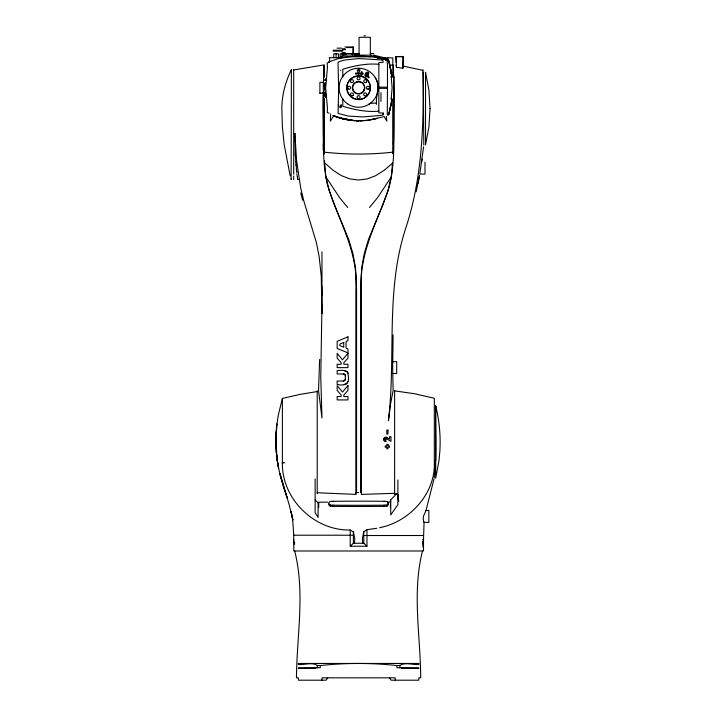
<?xml version="1.0" encoding="UTF-8"?>
<svg xmlns="http://www.w3.org/2000/svg" width="716" height="716" viewBox="0 0 716 716"><rect width="100%" height="100%" fill="white"/><g stroke="black" fill="none" stroke-linecap="round" stroke-linejoin="round"><path stroke-width="1.07" d="M323.292 92.337A43.882 1.146 90 0 0 323.211 108.751C323.847 134.125 321.618 159.919 327.498 184.844C337.997 219.606 358.931 252.354 355.852 290.123L355.834 494.416L317.215 492.742M387.463 87.155L387.463 63.661C385.763 61.639 389.28 58.3 388.466 61.746M422.905 70.311L403.251 66.105L402.902 68.271L396.458 67.268L396.109 56.483L396.136 57.987M422.905 69.917L422.905 71.054C424.033 124.217 422.404 178.239 405.426 229.174C385.387 291.224 396.038 356.971 388.421 420.713L390.56 403.913L393.129 390.48L392.663 367.603L393.102 334.855M423.281 72.137L423.791 145.026M321.958 251.862L321.994 313.51L321.251 276.072L319.157 256.605L316.257 242.071L304.049 201.805L300.747 188.245L296.621 160.894L294.876 133.632L293.694 133.534L294.876 133.632M370.351 55.15L370.333 37.286L359.083 37.286L359.065 55.15M422.601 539.676L423.496 539.676L423.505 550.989L293.855 550.989L293.703 535.21L353.391 535.21M317.26 667.786L317.251 665.388C311.8 661.978 304.569 665.012 298.456 664.564L298.205 663.455L418.994 663.455L418.735 664.564C412.622 665.012 405.39 661.978 399.94 665.388L396.924 665.567L396.915 667.733L418.923 668.118M399.931 667.786L399.94 665.388M291.376 70.66L291.385 69.756C285.344 81.991 281.737 95.523 281.862 109.226L282.381 126.625L284.18 144.56L290.195 175.921M355.834 494.308L355.843 492.599M402.902 68.271L403.189 56.698L396.172 56.698L396.333 59.401M315.058 668.288L315.058 667.822M402.911 66.445L403.251 56.483L396.136 56.546M353.212 46.961L353.149 53.512L353.212 46.961L344.924 46.961M358.6 492.599L356.559 492.635L356.568 290.177L355.53 267.981L352.907 253.491L348.638 239.269L334.363 204.839L329.306 190.939L325.825 176.825L324.697 162.854L333.173 170.372L341.648 175.742L350.124 178.964L358.6 180.038L367.075 178.964L375.551 175.742L384.027 170.372L392.511 163.275M321.958 305.526L320.768 377.583L321.985 418.01L318.539 390.641L319.649 359.468M293.721 541.511L293.712 542.2L293.694 539.676M321.985 293.417L321.949 295.717L321.735 285.899M392.493 162.854L391.366 176.825L387.893 190.93L382.845 204.812L368.579 239.207L364.292 253.464L361.661 267.981L360.622 290.177L360.631 492.518M423.586 146.861L419.8 174.033L424.991 174.086L424.991 162.174M383.069 62.596L382.944 60.43L379.614 59.768L358.6 58.56L345.067 59.965L339.975 61.263L337.988 62.426L338.65 87.746L338.113 113.388L348.262 116.099L362.985 116.923L381.923 115.339L383.123 114.873L383.069 112.904M423.505 539.676L423.478 542.2L422.583 542.2M340.726 105.028L340.628 107.803L339.151 106.648L338.238 104.545M341.246 107.239L341.335 104.679M276.224 431.381L276.197 451.384L277.244 460.71L275.839 441.038L276.958 423.908C273.36 449.084 278.569 474.466 287.259 498.076L279.884 473.58L289.085 504.377L292.88 520.004L291.09 511.466L292.674 519.583L293.748 535.21M298.393 668.109L315.425 668.288M393.433 73.193L393.433 71.895L393.433 76.093M324.966 84.363L325.055 83.083M325.61 85.58L324.572 85.58L324.652 84.363L325.61 84.363M321.896 680.2L322.057 677.819L395.134 677.819L395.295 680.2M398.221 494.389L397.89 497.942L398.785 501.307M323.399 82.823L323.453 82.34M393.111 151.72L392.887 153.806M291.242 178.624L291.126 179.465L291.385 69.855M345.398 379.185L344.154 381.01L337.164 381.064L337.164 384.438C345.282 386.389 350.043 383.463 348.164 375.095C348.683 369.143 340.78 370.288 337.164 370.584L337.164 373.958L344.253 374.047L345.309 375.095L345.309 379.945L343.483 381.064M365.733 76.523L365.876 76.612A1.826 1.826 0 0 0 366.332 76.8L366.485 76.827A1.396 1.396 0 0 0 366.932 76.827A1.459 1.459 0 0 0 367.72 76.397L368.248 75.225M317.215 391.554L299.798 394.444L282.381 398.427L282.381 462.563C281.513 498.631 314.181 530.833 350.222 530.01L350.222 546.227L353.409 543.247L363.782 543.247L366.968 546.227L366.968 529.679L376.75 528.292M325.216 80.541L325.395 79.172M368.212 74.795A1.53 1.53 0 0 0 368.051 74.392A1.262 1.262 0 0 0 367.577 73.918C364.686 72.083 370.87 74.831 368.319 72.414A1.844 1.844 0 0 0 367.738 72.173A1.504 1.504 0 0 0 367.048 72.182L366.878 72.235A1.584 1.584 0 0 0 366.377 72.522L365.921 73.059A5.316 5.316 0 0 0 365.214 74.643L365.124 75.323A1.522 1.522 0 0 0 365.232 75.869L365.303 76.021M421.697 162.174L422.109 159.104M396.109 62.444L396.109 58.873M389.012 113.79L390.981 105.163L388.797 114.39L391.956 98.942M390.999 105.529L391.956 98.96M276.958 423.836L278.273 415.235L282.381 398.427M422.512 550.989C411.906 592.58 420.489 635.611 420.713 677.819L418.896 677.819L418.77 680.2L391.106 680.2L389.459 677.819M364.372 89.178L364.238 90.082L364.695 87.674M325.699 83.083L324.616 83.083A60.332 59.294 0.9 0 0 324.357 86.797L325.404 86.878L324.42 86.878L324.652 86.457L324.697 90.243L324.572 85.58M393.12 361.705L396.7 361.643L396.7 373.555L393.12 373.492M417.956 183.645L419.558 175.357L416.157 191.888M391.348 98.235L391.142 99.112L392.126 87.746L391.142 76.388L391.348 77.265M366.968 529.679L363.719 531.881A46.934 5.719 90 0 0 363.397 533.357L362.448 538.307L362.681 543.247M434.021 478.915L426.029 510.41L423.335 516.46L423.272 519.816L424.06 522.501L423.505 539.676M383.078 113.047L383.105 114.112M348.021 381.601L346.696 383.749L344.199 384.438M358.6 73.462L360.076 69.882L357.114 69.882L358.546 73.345M391.366 176.825L377.484 197.768L369.528 207.488M434.227 477.939C436.805 456.155 435.122 429 435.623 405.9L435.704 405.945C439.373 420.722 440.752 436.026 439.875 451.223L439.015 460.46L435.704 478.172L435.623 405.9L435.704 461.015M327.731 677.819L326.093 680.2L298.429 680.2L298.295 677.819L296.478 677.819C296.719 635.611 305.329 592.562 294.661 550.989M371.344 55.982L374.289 56.331M333.772 115.527L330.336 121.147L330.676 113.898M354.51 543.247L354.742 538.459L353.785 533.527A46.075 5.612 -90 0 0 353.48 532.095L350.222 530.01M403.224 57.987L403.224 56.546M353.006 95.443L352.523 95.756M366.27 82.179L365.786 82.501M369.017 88.811L368.534 89.133M385.772 59.732L387.401 58.542L387.956 60.645M329.79 58.542L329.396 61.621M396.7 493.709L390.748 499.858L390.748 514.929L397.89 504.628L397.89 479.935M358.528 75.842L358.77 75.842A11.912 11.912 0 0 1 368.883 93.751A11.912 11.912 0 0 1 348.316 93.751A11.912 11.912 0 0 1 358.421 75.842L358.421 73.041M425.698 510.642L428.857 510.41L428.857 522.501L423.89 522.241M369.366 103.999L368.955 104.267L370.539 103.158L376.518 103.158M329.432 61.594L328.76 61.961L340.762 57.772M355.306 54.908L358.949 54.998M379.686 527.683C409.516 521.901 435.632 493.512 434.326 462.411L434.326 398.266L414.6 393.755L394.623 390.864M383.176 116.869L371.165 119.59L377.251 118.373C362.752 122.257 347.09 121.434 333.2 115.634C345.193 120.503 358.43 122.033 371.165 119.688M293.694 69.98L323.766 64.959L323.766 71.153A43.882 1.146 90 0 0 323.444 82.179M348.853 56.788L340.709 58.345L340.852 56.788L373.483 56.788L371.631 56.457M354.823 55.409L355.933 55.257L354.689 55.186M387.526 502.22L390.748 501.898M354.196 54.774L355.709 54.658M332.994 501.254L330.3 501.442A223.285 15.573 0 0 0 330.309 505.013L330.3 506.194L332.994 506.391L332.994 505.201L330.3 505.013M333.021 505.183A223.285 15.555 0 0 0 384.17 505.183L386.9 505.013A223.285 15.573 0 0 0 386.891 501.442L384.197 501.254M333.021 506.373A223.285 15.555 0 0 0 384.17 506.373L386.9 506.194A223.285 15.573 0 0 0 387.768 503.276M354.644 53.995L359.19 53.87M382.013 62.48L378.845 62.587L378.845 112.904L382.013 113.012M378.845 111.195C366.592 112.314 354.474 109.745 342.794 106.272L342.776 98.889M360.184 120.762L361.759 120.709M355.575 55.723L358.6 55.633M394.623 493.306L361.356 494.416L361.347 290.123C358.644 254.243 376.92 222.47 388.34 189.785C396.288 162.049 393.084 132.863 393.97 104.402A43.864 1.146 -90 0 0 393.872 89.76A43.855 1.146 90 0 0 393.54 74.043L393.433 64.941M298.268 668.118L320.276 667.733L320.267 665.567L317.251 665.388M327.668 502.14L318.701 502.211L318.701 507.501M329.074 113.155L327.221 112.555L327.445 108.089L325.655 87.844L327.445 67.411L327.221 62.945L329.074 62.346M358.949 53.807L355.172 53.754L358.949 53.566M363.97 35.8L365.446 35.8M346.714 47.56L351.431 47.56M337.012 48.151L341.657 48.151M342.517 48.751L345.309 48.751M342.517 49.637L345.497 49.637M333.146 50.236L339.098 50.236M339.545 50.236L342.803 50.236M333.146 51.131L339.098 51.131M339.545 51.131L342.839 51.131M345.157 52.617L342.06 52.617L342.06 56.788M358.6 53.512L343.707 53.512L343.707 54.998M370.244 53.512L373.797 53.512M342.221 54.998L355.915 54.998M357.857 55.15L371.559 55.15M329.127 57.683L341.326 57.683M326.031 79.172L325.091 79.172L324.903 80.541L325.923 80.541M377.502 85.347L378.066 86.69L377.565 86.69M377.511 85.499L377.967 85.499M377.556 86.538L378.066 86.654M378.845 87.155L387.526 87.155L387.526 88.345L378.845 88.345M325.431 92.14L324.706 92.14L324.876 94.002M319.891 93.152L323.596 93.152L323.507 92.131A66.185 60.958 0 0 1 323.453 83.36L323.534 82.34L319.891 82.34L319.891 93.349M325.941 94.002L324.661 94.002L324.813 95.282L326.084 95.282M326.389 97.134L325.297 97.134L325.028 95.282M363.8 535.514L423.505 535.514M422.7 541.072L423.263 541.072L423.263 542.656M422.61 541.511L423.505 541.511L423.478 542.2M294.732 542.656L293.811 542.656L293.837 543.847L294.732 543.847M422.368 542.656L423.38 542.656L423.353 543.847L422.368 543.847M422.7 545.431L423.263 545.431L423.263 543.847M350.222 546.227L366.968 546.227M422.601 546.827L423.505 546.827M401.774 668.288L418.797 668.109M397.89 494.416L394.623 494.353L394.623 390.542M381.046 57.593L382.729 57.638M384.411 57.674L386.094 57.719M387.777 57.817L392.833 57.951L392.833 77.104M378.845 64.297C366.592 63.187 354.474 65.747 342.794 69.219L342.776 76.934M344.199 370.584L347.287 371.873M341.317 118.426L354.214 120.619L341.317 118.426L333.2 115.562M390.703 64.968L392.833 65.21M343.483 373.958L344.915 374.45L345.398 375.837M282.381 463.574L282.381 462.563L284.762 462.813M282.381 462.563L283.572 462.733M376.142 57.396L378.03 57.692L374.244 57.101L388.305 60.126L374.244 56.394L388.358 60.153L374.244 57.056M374.244 56.707L388.672 60.457L374.244 56.412L388.457 60.216L374.244 56.43L388.457 60.216L374.244 56.707L378.03 57.45L376.142 57.11M372.982 54.98L387.401 58.542M349.856 120.172L341.317 118.373L333.2 115.634M381.726 58.22L374.244 56.483L388.734 60.583L374.244 56.466L388.707 60.52M344.709 118.766L348.826 119.679L341.317 117.943M381.726 58.515L388.135 60.09M374.244 56.412L381.726 58.264M386.389 438.792L385.208 439.364L386.201 441.432L384.599 441.432L384.107 440.573A2.175 2.166 58.8 0 1 384 438.604L384.671 437.745A2.193 2.184 29.8 0 1 385.315 437.404A2.184 2.175 27.5 0 1 386.398 437.342L389.567 439.024L389.567 436.671L390.954 436.671L390.954 441.432C389.916 441.28 385.289 436.626 385.306 439.884M315.13 499.804L318.11 503.044M347.707 207.533L339.715 197.786L325.825 176.825M383.964 116.269L386.864 121.147L386.318 116.377M388.466 113.754L388.752 114.837L387.795 115.33L387.275 114.112L387.463 88.345M375.265 77.623C381.091 85.831 375.39 95.425 376.518 104.259M297.954 179.501L297.561 178.159M347.734 372.606L348.021 373.412M388.904 61.191L392.01 76.988L388.842 61.066L390.981 69.891M300.729 192.971L302.626 200.194M291.09 511.466L291.26 512.262M396.288 65.666L396.109 65.111A43.39 1.137 -90 0 1 396.458 67.259M391.5 74.464L390.676 69.774L391.938 76.943M297.409 177.407L296.925 174.176M325.44 97.134L325.171 95.282M325.395 95.282L325.243 94.002M324.321 153.806L324.142 152.248M323.408 93.152L323.659 95.407L323.516 93.223A65.711 60.529 -0.3 0 1 323.48 92.57M377.95 85.347L378.057 86.538M296.621 171.598L296.308 168.546M325.028 94.002L324.858 92.14M296.048 165.441L295.789 161.995M295.574 158.549L295.386 154.844M295.216 151.121L294.813 133.534M340.709 70.105L340.735 70.669M323.355 150.637L323.274 143.943M402.132 667.822L402.132 668.288M422.968 542.656L422.968 543.847M394.024 76.352L394.024 99.139M393.433 98.602L393.433 145.008M393.433 147.147L393.433 153.824M392.833 99.524L392.833 152.159C370.091 154.692 347.099 154.692 324.357 152.159L324.357 98.889M390.453 499.858L390.453 507.653M387.777 57.763L387.777 58.569M386.9 505.013L386.9 506.194M384.197 505.201L384.197 506.391M380.957 92.65L380.957 101.377M363.8 531.505L363.8 543.381M358.77 69.882L358.609 68.244L358.421 69.882M358.77 73.041L358.77 75.842M354.429 53.512L354.429 54.998M353.391 531.711L353.391 543.381M352.174 53.512L352.174 54.998M345.962 53.512L345.962 54.998M343.778 52.617L343.778 55.508M342.517 55.741L342.517 53.807L340.136 53.807L340.136 57.683M338.498 57.683L338.498 53.807L333.737 53.807L333.737 57.683M336.117 53.807L336.117 57.683M324.357 65.013L324.357 77.104M323.766 72.119L323.766 76.621M323.766 95.676L323.766 144.811M323.766 147.147L323.766 151.971M318.11 502.346L318.11 517.426L315.13 512.683L315.13 478.932M317.215 390.73L317.215 493.78M294.222 542.656L294.222 543.847M293.694 69.658L293.694 174.185M293.694 175.993L293.694 179.6M364.65 89.294A6.256 6.256 0 0 1 354.447 92.427A6.256 6.256 0 0 1 356.344 81.919A6.256 6.256 0 0 1 364.811 88.417M365.813 76.567A1.459 1.459 0 0 1 365.375 76.057M368.176 74.652A1.468 1.468 0 0 1 368.23 75.377M365.16 74.885A5.164 5.164 0 0 1 365.93 73.068M349.113 56.788A76.084 76.084 0 0 1 358.6 56.161A113.432 113.432 0 0 1 370.951 56.788M325.315 86.797A55.069 54.112 -0.6 0 1 325.404 85.311M393.442 73.73A43.166 1.128 -90 0 1 393.576 78.223M393.872 98.996A43.166 1.128 -90 0 1 393.415 144.14M393.523 151.094A45.215 1.683 89.4 0 1 393.129 153.618M387.088 437.592A2.184 2.166 28.3 0 0 384.993 437.548L384.17 438.281A2.193 2.184 55.7 0 0 383.821 439.329A2.184 2.166 59.6 0 0 383.892 440.054M323.587 76.075A43.873 1.146 -90 0 1 323.766 71.153M323.757 145.375A42.933 1.19 -89.9 0 1 323.31 94.906M323.614 78.286A42.933 1.19 -89.9 0 1 323.784 73.327M324.124 153.833A45.189 1.674 -89.5 0 1 323.668 151.774M298.125 179.376A22.876 0.976 84.9 0 1 297.954 179.501M297.543 177.926A29.267 1.405 86.2 0 1 297.4 177.138M296.952 173.093A42.674 2.927 88.4 0 1 296.657 170.471M296.379 167.938A59.312 5.809 -89.6 0 1 296.12 164.841M295.851 161.664A77.543 9.201 -88.6 0 1 295.636 158.227M295.243 155.479A94.628 11.51 -88.5 0 1 295.064 151.729M330.309 506.194A223.285 15.573 0 0 1 328.93 503.921M333.021 501.272A223.285 15.555 0 0 1 384.17 501.272M320.267 665.558A312.051 274.461 0 0 1 396.933 665.558M324.509 161.619L324.563 160.465L324.509 161.619M366.028 75.278C367.299 77.928 367.666 72.289 366.028 75.278M430.048 108.59L428.884 127.135L425.528 144.945L425.528 72.182L428.884 90.037L430.048 108.59M368.489 76.702L368.114 77.534L368.946 77.901L369.322 77.068L368.489 76.702M347.967 353.337L342.445 359.799L337.164 353.337L337.164 358.107L341.129 362.681L341.129 364.265L337.164 364.265L337.164 367.639L347.967 367.639L347.967 364.265L343.814 364.265L343.814 362.77L347.967 358.107L347.967 353.337M347.967 385.62L342.445 392.082L337.164 385.62L337.164 390.39L341.129 394.964L341.129 396.548L337.164 396.548L337.164 399.922L347.967 399.922L347.967 396.548L343.814 396.548L343.814 395.053L347.967 390.39L347.967 385.62M347.967 336.842L337.164 341.317L337.164 348.423L347.967 352.89L347.967 348.996L346.07 348.209L346.07 341.523L347.967 340.744L347.967 336.842M343.734 342.49L339.849 344.101L339.849 345.631L343.734 347.242L343.734 342.49M396.807 494.255L394.623 494.353L396.807 494.255M362.001 71.976L361.141 71.976L361.141 73.22L359.906 73.22L359.906 74.052L361.141 74.052L361.141 75.305L362.001 75.305L362.001 74.052L363.236 74.052L363.236 73.22L362.001 73.22L362.001 71.976M357.284 73.139L355.494 73.139L355.494 74.052L357.284 74.052L357.284 73.139M387.983 430.119L386.792 430.119L386.792 434.084L387.983 434.084L387.983 430.119M387.983 444.403L386.792 444.403L386.792 445.996L385.199 445.996L385.199 447.187L386.792 447.187L386.792 448.771L387.983 448.771L387.983 447.187L389.567 447.187L389.567 445.996L387.983 445.996L387.983 444.403M358.6 120.771L356.398 120.736L358.6 120.771M278.587 468.219L276.913 458.294L278.587 468.219M323.292 93.349L323.211 92.409L323.301 93.349M352.603 97.689A11.608 11.608 0 0 0 370.208 87.961A11.608 11.608 0 0 0 352.979 77.588A11.608 11.608 0 0 0 352.603 97.689M354.733 92.275A5.952 5.952 0 0 0 364.453 88.829A5.952 5.952 0 0 0 356.613 82.134A5.952 5.952 0 0 0 354.733 92.275M357.633 79.503A1.486 1.486 0 0 0 360.059 78.644A1.486 1.486 0 0 0 358.098 76.97A1.486 1.486 0 0 0 357.633 79.503M351.001 82.251A1.486 1.486 0 0 0 353.427 81.391A1.486 1.486 0 0 0 351.466 79.718A1.486 1.486 0 0 0 351.001 82.251M348.253 88.882A1.486 1.486 0 0 0 350.679 88.023A1.486 1.486 0 0 0 348.719 86.341A1.486 1.486 0 0 0 348.253 88.882M351.001 95.514A1.486 1.486 0 0 0 353.427 94.646A1.486 1.486 0 0 0 351.466 92.973A1.486 1.486 0 0 0 351.001 95.514M357.633 98.262A1.486 1.486 0 0 0 360.059 97.394A1.486 1.486 0 0 0 358.098 95.72A1.486 1.486 0 0 0 357.633 98.262M364.265 82.251A1.486 1.486 0 0 0 366.69 81.391A1.486 1.486 0 0 0 364.73 79.718A1.486 1.486 0 0 0 364.265 82.251M364.265 95.514A1.486 1.486 0 0 0 366.69 94.646A1.486 1.486 0 0 0 364.73 92.973A1.486 1.486 0 0 0 364.265 95.514M367.004 88.882A1.486 1.486 0 0 0 369.438 88.023A1.486 1.486 0 0 0 367.478 86.341A1.486 1.486 0 0 0 367.004 88.882M347.537 103.811A19.502 19.502 0 0 0 378.039 89.285A19.502 19.502 0 0 0 350.214 70.141A19.502 19.502 0 0 0 347.537 103.811"/></g></svg>
